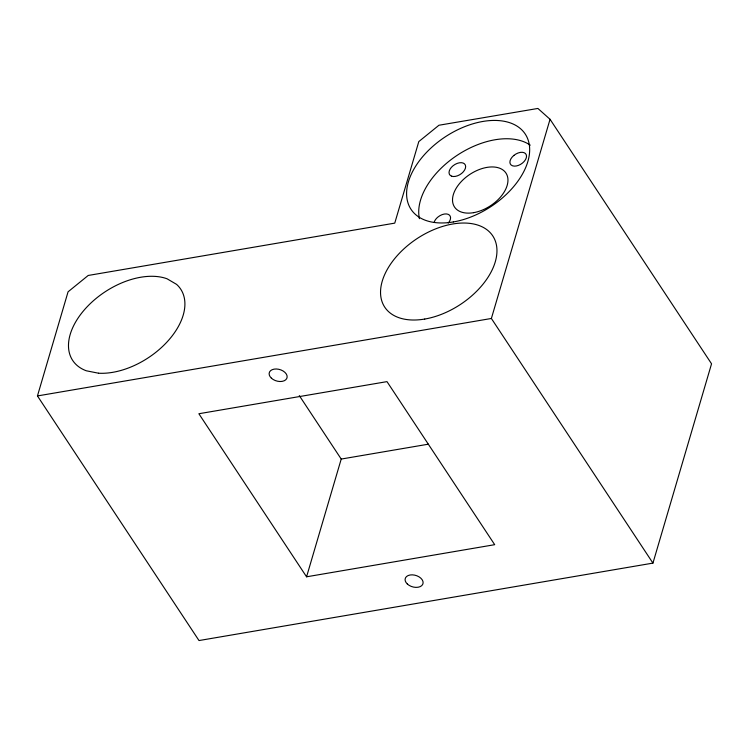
<?xml version="1.0" encoding="UTF-8"?>
<svg xmlns="http://www.w3.org/2000/svg" width="749" height="749" viewBox="0 0 749 749"><rect width="100%" height="100%" fill="white"/><g stroke="black" fill="none" stroke-linecap="round" stroke-linejoin="round"><path stroke-width="1.12" d="M37.45 395.94L68.065 291.81L88.204 275.463L394.76 223.127L418.803 141.58L438.951 125.242L537.904 108.446L550.047 119.288L711.55 363.808L652.941 563.108L199 640.554L37.45 395.94L491.381 318.475L550.047 119.288M306.566 576.805L198.869 413.738L386.999 381.625L494.696 544.682L306.566 576.805L341.216 459.062L299.3 395.594M341.216 459.062L428.4 444.176M491.381 318.475L652.941 563.108M419.412 218.68A68.402 41.691 -33.4 0 1 457.096 155.352A68.402 41.691 -33.4 0 1 530.273 145.175M448.258 223.043A9.241 5.636 -33.4 0 0 449.391 215.066A9.241 5.636 -33.4 0 0 439.963 215.646L437.978 217.013A9.241 5.636 -33.4 0 0 434.205 222.219M513.917 155.38L512.222 157A9.241 5.636 -33.4 0 0 511.099 164.986A9.241 5.636 -33.4 0 0 520.518 164.405L522.512 163.039A9.241 5.636 -33.4 0 0 525.33 153.433A9.241 5.636 -33.4 0 0 513.917 155.38M98.559 373.217L86.332 370.792A64.704 39.425 -33.4 0 1 84.768 309.374A64.704 39.425 -33.4 0 1 167.064 278.787L176.539 284.348A64.704 39.425 -33.4 0 1 168.619 340.215A64.704 39.425 -33.4 0 1 98.559 373.217M451.572 176.174L450.224 175.378A9.241 5.636 -33.4 0 1 453.042 165.772A9.241 5.636 -33.4 0 1 464.464 163.825L465.326 165.014A9.241 5.636 -33.4 0 1 461.637 173.431A9.241 5.636 -33.4 0 1 451.572 176.174M473.583 212.669A30.812 18.772 -33.4 0 0 506.867 174.723A30.812 18.772 -33.4 0 0 460.279 182.681A30.812 18.772 -33.4 0 0 473.583 212.669M453.342 221.947A68.402 41.691 -33.4 0 0 527.24 137.713A68.402 41.691 -33.4 0 0 423.794 155.38A68.402 41.691 -33.4 0 0 453.342 221.947M424.749 319.055A64.704 39.425 -33.4 0 0 494.668 239.38A64.704 39.425 -33.4 0 0 396.82 256.092A64.704 39.425 -33.4 0 0 424.749 319.055M407.344 584.023A9.241 5.945 16.4 0 0 422.661 584.463A9.241 5.945 16.4 0 0 412.287 574.848A9.241 5.945 16.4 0 0 407.344 584.023M271.391 378.17A9.241 5.945 16.4 0 0 286.698 378.601A9.241 5.945 16.4 0 0 276.325 368.985A9.241 5.945 16.4 0 0 271.391 378.17"/></g></svg>
